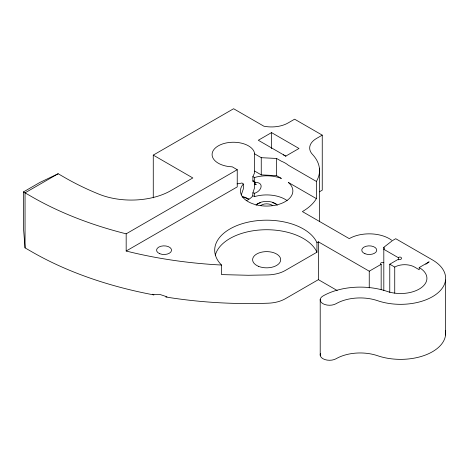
<?xml version="1.0" encoding="UTF-8"?>
<svg xmlns="http://www.w3.org/2000/svg" width="469" height="469" viewBox="0 0 469 469"><rect width="100%" height="100%" fill="white"/><g stroke="black" fill="none" stroke-linecap="round" stroke-linejoin="round"><path stroke-width="0.7" d="M246.202 200.662A21.298 12.294 0 0 0 252.691 196.042L252.891 192.865L254.526 187.852L254.655 181.579M237.238 169.702L126.173 233.826L126.173 251.026L237.238 186.902L237.238 169.702L232.237 166.817L231.534 166.788A21.298 12.294 0 0 1 212.099 154.178A21.298 12.294 0 0 1 232.771 142.248A21.298 12.294 0 0 1 254.603 153.469L254.603 172.809L252.879 176.696L252.879 181.134L254.667 182.353C264.692 182.054 261.749 191.006 254.667 193.246L252.891 192.865M241.254 194.952L243.341 188.896L243.341 184.024L241.975 182.986A21.298 12.294 0 0 1 237.085 183.842M319.389 191.827L322.25 190.174L322.25 135.142L316.528 138.449A23.403 13.513 0 0 0 312.489 154.43A58.508 33.78 0 0 1 316.376 181.433L316.376 198.627L315.813 199.536A58.508 33.78 0 0 1 302.394 211.578L349.253 238.627A28.275 16.327 0 0 1 391.597 240.175M252.879 181.134L253.213 180.811L253.401 181.439L253.213 180.811M383.812 290.563L383.812 247.321L392.418 240.62L395.725 238.709L432.447 259.908A45.071 26.024 0 0 1 436.158 294.28A45.071 26.024 0 0 1 377.557 300.682A33.997 19.628 0 0 0 336.15 303.678A9.362 5.405 0 0 1 322.912 303.678A9.362 5.405 0 0 1 322.912 296.033A52.716 30.438 0 0 1 387.118 291.39A26.352 15.213 0 0 0 421.379 287.644A26.352 15.213 0 0 0 419.204 267.553L429.135 261.819L425.788 264.264M398.374 259.879L398.374 257.71C399.488 256.127 402.865 257.54 401.024 259.24A1.87 1.079 0 0 1 398.374 259.24L389.768 264.205L389.768 292.439M152.654 294.221A15.682 9.052 0 0 0 153.949 294.931L149.828 294.139A306.65 177.042 0 0 1 31.669 251.701L25.05 247.884L23.45 227.717L23.45 191.927L39.883 182.441L58.144 173.741L64.763 177.563A259.844 150.021 0 0 0 98.93 194.16A56.169 32.425 0 0 0 170.98 190.572L192.829 177.956L153.269 155.11L153.269 197.836M58.144 173.741L25.05 192.847L25.05 247.884M153.269 155.11L233.609 108.732L263.871 126.202A23.403 13.513 0 0 0 288.042 122.984L294.614 119.19L322.25 135.142M271.533 132.61L258.296 140.254L285.762 156.113L298.999 148.474L271.533 132.61L271.533 148.614M316.944 242.649L316.944 252.205L285.281 270.484A26.346 15.207 0 0 1 268.356 274.904L248.318 275.28L221.52 274.594L221.52 265.038A51.953 29.993 0 0 1 247.093 222.388A51.953 29.993 0 0 1 316.944 242.649L318.375 241.822L369.25 271.193L381.162 264.311A1.87 1.079 0 0 1 381.162 262.787A1.87 1.079 0 0 1 383.812 262.787M337.217 290.534L318.375 279.653L285.281 298.765A26.346 15.207 0 0 1 268.356 303.185A306.65 177.042 0 0 1 169.016 297.504L165.833 297L166.97 296.59M254.661 182.412L255.376 182.107M254.685 184.716L256.244 184.54L254.685 184.569M153.949 294.356L159.806 294.421L165.833 296.431M254.655 153.873L261.251 157.684L276.581 158.458L281.365 161.219A26.211 15.131 0 0 1 288.341 165.246L316.376 181.433M254.655 171.068L261.251 174.878L276.581 175.652L281.365 178.419L280.456 178.073A26.211 15.131 0 0 0 254.667 177.481L252.879 176.696M126.173 251.026L131.068 252.228A306.65 177.042 0 0 0 221.52 265.038M252.879 195.802L254.667 196.587A26.211 15.131 0 0 1 287.145 200.615M283.387 154.823L285.891 156.265M316.376 198.627L288.341 182.441A26.211 15.131 0 0 1 284.759 201.881A26.211 15.131 0 0 1 250.968 203.065A26.211 15.131 0 0 1 243.341 184.024M398.374 257.71L383.812 249.303L384.357 248.253L383.812 247.321M389.768 264.205L394.734 267.072A14.041 8.108 0 0 1 414.59 267.072L419.204 269.739L419.204 267.553M23.45 191.927L31.669 196.669A306.65 177.042 0 0 0 126.173 233.826M445.55 280.005L445.55 335.036M394.734 267.072L394.734 293.131M381.162 264.311L381.162 289.778M369.25 271.193L369.25 287.925M320.21 299.386L320.21 355.355M319.395 168.178L319.395 221.761M318.375 241.822L318.375 279.653M276.581 158.458L276.581 175.652M261.251 157.684L261.251 174.878M254.667 177.481L254.667 182.353M254.667 193.246L254.667 196.587M242.115 196.886A23.638 13.648 0 0 1 248.898 199.272M242.391 196.517A21.298 12.294 0 0 1 248.447 198.967M260.518 205.657A7.486 4.327 0 0 1 272.782 205.657M256.719 204.314A14.041 8.108 0 0 1 258.595 203.405M259.105 203.212A14.041 8.108 0 0 1 260.717 202.702M272.583 202.702A14.041 8.108 0 0 1 274.195 203.212M274.705 203.405A14.041 8.108 0 0 1 276.581 204.314M215.306 255.142A51.953 29.993 0 0 1 264.053 229.769A51.953 29.993 0 0 1 316.944 252.205M256.045 205.281A11.702 6.754 0 0 1 266.65 201.383A11.702 6.754 0 0 1 277.255 205.281M320.491 353.485A9.362 5.405 0 0 0 324.853 359.565A9.362 5.405 0 0 0 336.15 358.709A33.997 19.628 0 0 1 377.557 355.713A45.071 26.024 0 0 0 424.891 355.25A45.071 26.024 0 0 0 445.398 330.616M255.57 182.916L254.673 183.332L255.57 182.916M159.759 253.717A7.486 4.327 0 0 0 171.513 250.552A7.486 4.327 0 0 0 160.885 246.254A7.486 4.327 0 0 0 159.759 253.717M364.952 253.717A7.486 4.327 0 0 0 376.707 250.552A7.486 4.327 0 0 0 366.084 246.254A7.486 4.327 0 0 0 364.952 253.717M258.595 266.369A14.041 8.108 0 0 0 280.638 260.436A14.041 8.108 0 0 0 260.717 252.381A14.041 8.108 0 0 0 258.595 266.369"/></g></svg>
